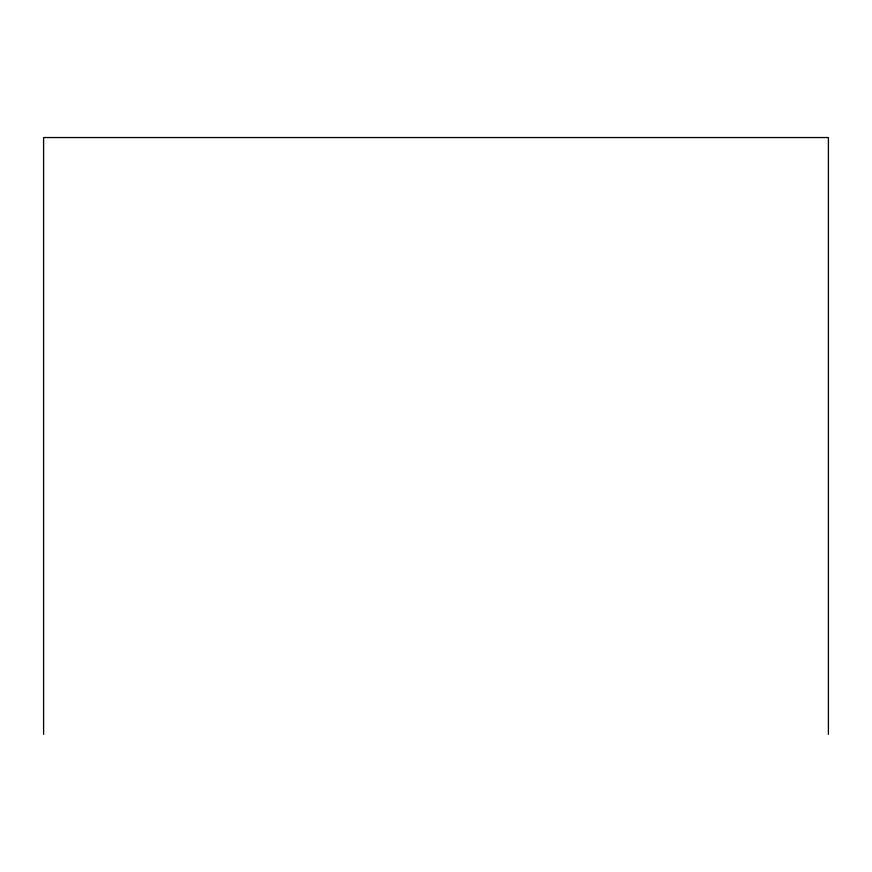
<?xml version="1.0" encoding="UTF-8"?>
<svg xmlns="http://www.w3.org/2000/svg" width="872" height="872" viewBox="0 0 872 872"><rect width="100%" height="100%" fill="white"/><g stroke="black" fill="none" stroke-linecap="round" stroke-linejoin="round"><path stroke-width="1.31" d="M828.4 734.453L828.4 137.547L43.6 137.547L43.6 734.453"/></g></svg>
